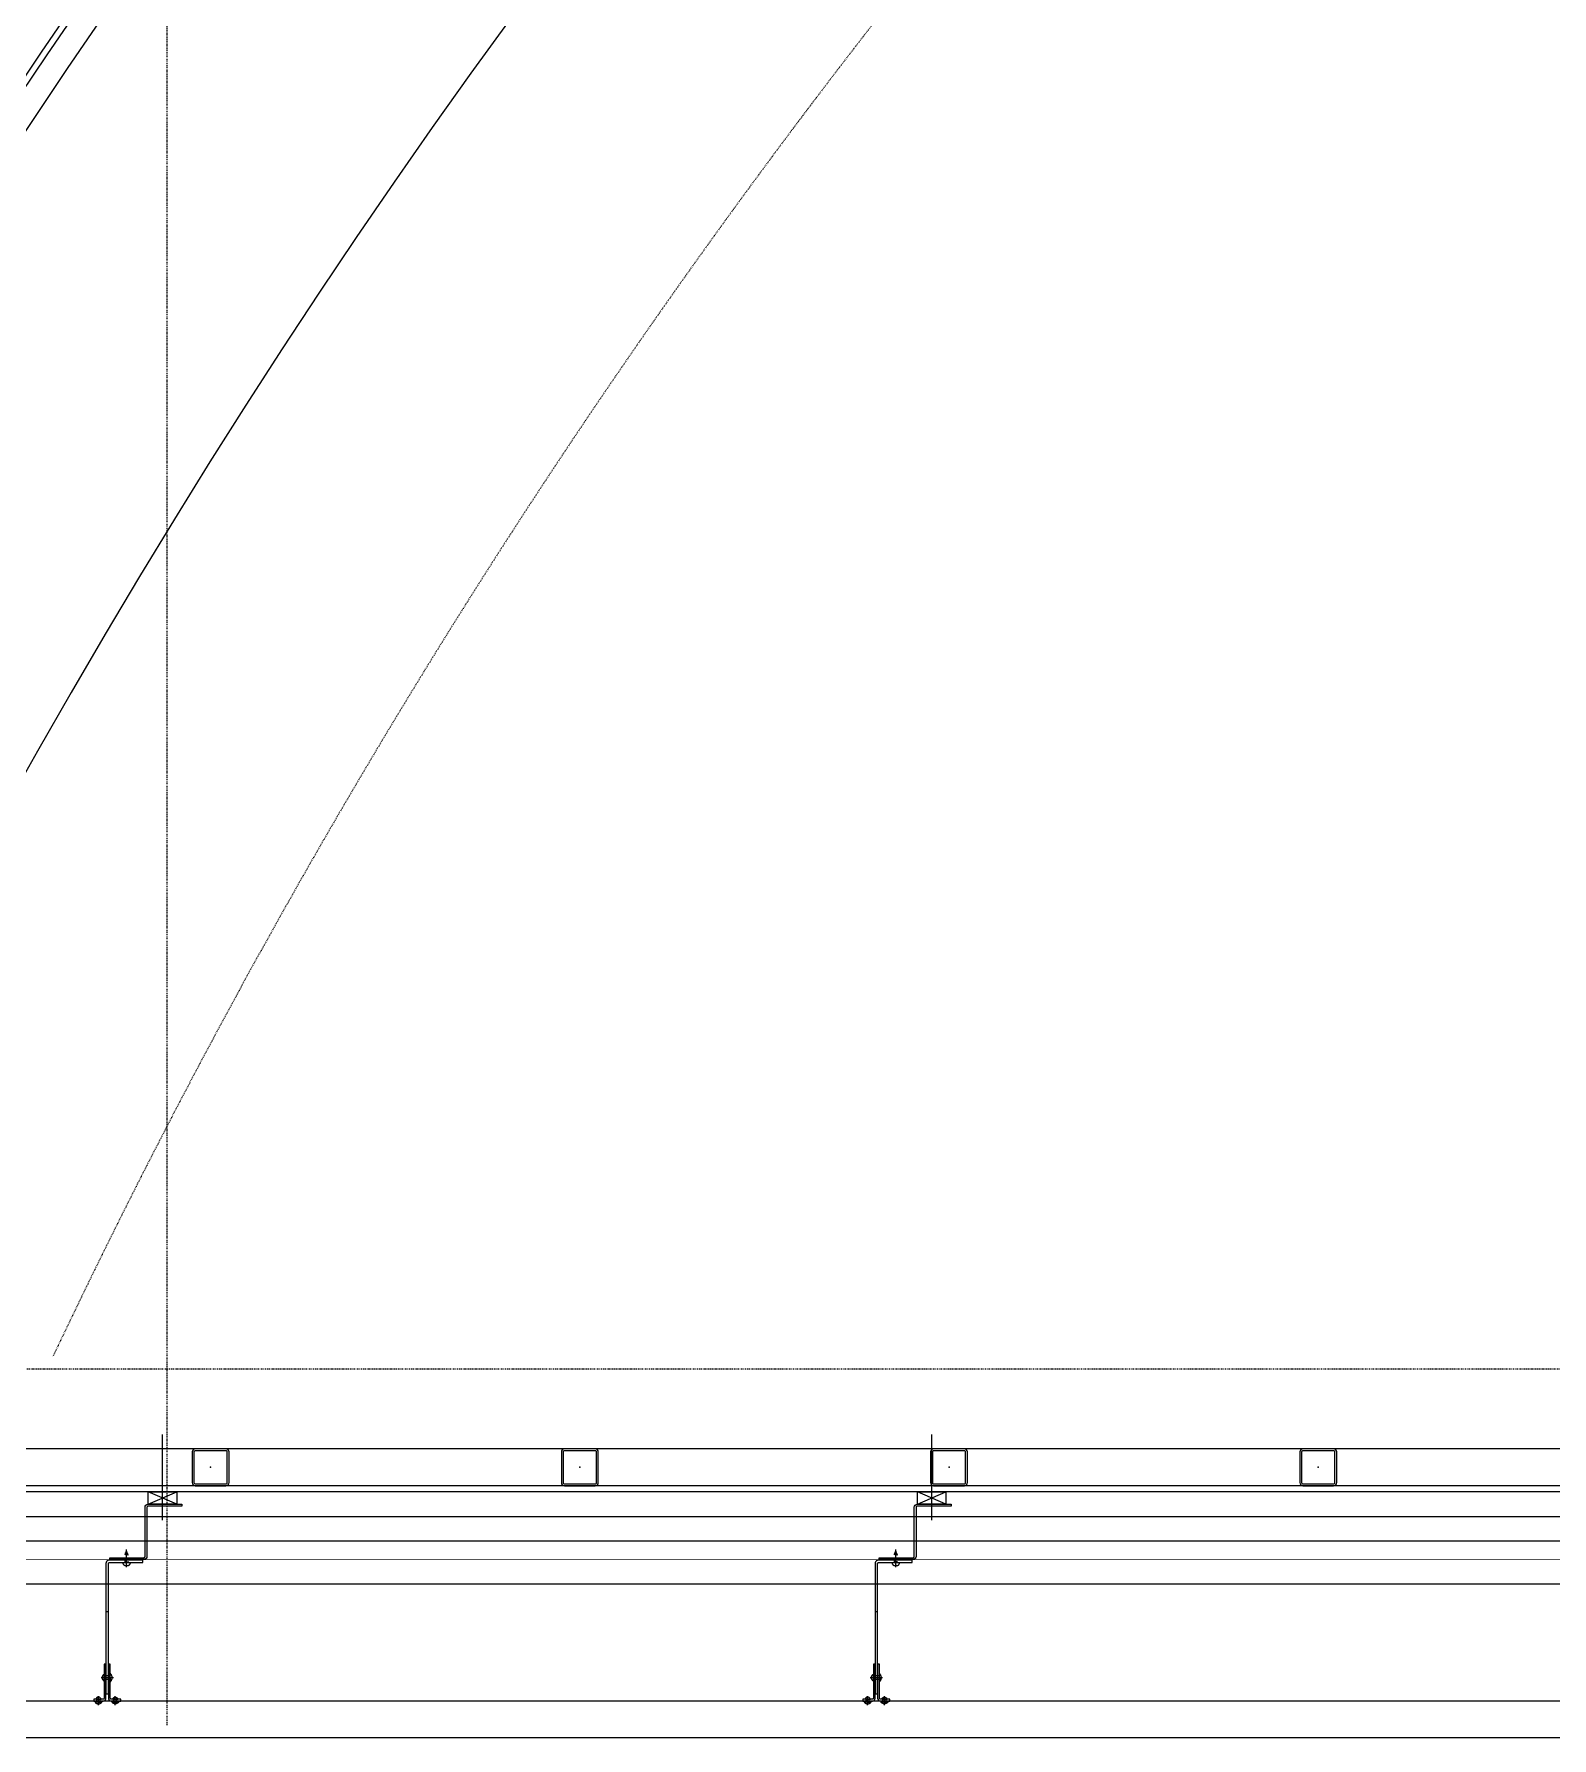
# Model space of a CAD drawing. Extents: x -1439 to 23780, y -1362 to 4476.
# Drawn here: x 15600.6 to 15847.3, y 285 to 562 of the extents above; entities that cross this region are included whole.
import ezdxf

# ---------------------------------------------------------------- set-up
doc = ezdxf.new("R2010")
doc.units = 0
doc.header["$MEASUREMENT"] = 0
for name, pattern in [('Audi$0$DASHDOT2', [0.5, 0.25, -0.125, 0, -0.125]), ('Audi$0$DOT2', [0.125, 0, -0.125]), ('Audi$0$HIDDEN', [0.375, 0.25, -0.125])]:
    doc.linetypes.add(name, pattern=pattern)
doc.layers.get('0').update_dxf_attribs({"color": 9, "lineweight": 9})
for name, color, linetype, lineweight in [('Audi$0$06C', 8, 'Continuous', 9), ('Audi$0$06D', 8, 'Continuous', 9), ('Audi$0$10', 8, 'Continuous', 9), ('Audi$0$11', 8, 'Continuous', 9), ('Audi$0$20', 8, 'Audi$0$DOT2', 9), ('Audi$0$21', 8, 'Continuous', 9), ('Audi$0$24', 8, 'Audi$0$DASHDOT2', 9), ('Audi$0$33', 8, 'Audi$0$BATTING', 9), ('Audi$0$35', 8, 'Continuous', 9)]:
    doc.layers.add(name, color=color, linetype=linetype, lineweight=lineweight)
doc.linetypes.add('Audi$0$BATTING', pattern='A,0.0001,-0.1,[134,ltypeshp.shx,S=0.1,R=0,X=-0.1,Y=0],-0.2,[134,ltypeshp.shx,S=0.1,R=180,X=0.1,Y=0],-0.1', length=0.4001)

# ---------------------------------------------------------------- blocks, each defined once
blk = doc.blocks.new('Audi$0$P-AKS_AUDI')
at = {"layer": 'Audi$0$21', "linetype": 'Audi$0$DASHDOT2'}
blk.add_lwpolyline([(-990.27, -2497.9), (-990.27, -246.25)], dxfattribs=at)
at = {"layer": 'Audi$0$24'}
blk.add_lwpolyline([(-3840, -2440), (360, -2440)], dxfattribs=at)
blk = doc.blocks.new('Audi$0$p- alum kaplama profil')
at = {"lineweight": 13}
blk.add_lwpolyline([(7.12, 12.59), (7.12, 26.49)], dxfattribs=at)
at = {"lineweight": 5}
blk.add_lwpolyline([(9.44, 15.16), (4.79, 15.16), (4.79, 17.16), (9.44, 17.16)], close=True, dxfattribs=at)
for points in [[(4.79, 15.16), (9.44, 17.16)], [(9.44, 15.16), (4.79, 17.16)]]:
    blk.add_lwpolyline(points, dxfattribs=at)
at = {"lineweight": 18}
blk.add_lwpolyline([(4.09, 6.16), (-1.41, 6.16), (-1.41, 6.46), (4.09, 6.46, 0.414214), (4.29, 6.66), (4.29, 14.66, -0.414214), (4.79, 15.16), (10.29, 15.16), (10.29, 14.86), (4.79, 14.86, 0.414214), (4.59, 14.66), (4.59, 6.66, -0.414214)], format="xyb", close=True, dxfattribs=at)
blk.add_lwpolyline([(-2.06, 5.56), (-2.06, -2.34), (-2.06, -15.69), (-1.66, -15.69), (-1.66, -2.34), (-1.66, 5.56), (-1.66, 5.56), (-1.66, 5.57), (-1.66, 5.57), (-1.66, 5.58), (-1.66, 5.58), (-1.65, 5.59), (-1.65, 5.59), (-1.65, 5.59), (-1.65, 5.6), (-1.65, 5.6), (-1.64, 5.61), (-1.64, 5.61), (-1.64, 5.62), (-1.64, 5.62), (-1.63, 5.62), (-1.63, 5.63), (-1.63, 5.63), (-1.62, 5.63), (-1.62, 5.64), (-1.61, 5.64), (-1.61, 5.64), (-1.61, 5.64), (-1.6, 5.65), (-1.6, 5.65), (-1.59, 5.65), (-1.59, 5.65), (-1.58, 5.65), (-1.58, 5.65), (-1.57, 5.66), (-1.57, 5.66), (-1.56, 5.66), (-1.56, 5.66), (3.94, 5.66), (3.94, 6.06), (-1.56, 6.06), (-1.58, 6.06), (-1.61, 6.05), (-1.63, 6.05), (-1.66, 6.05), (-1.68, 6.04), (-1.7, 6.03), (-1.73, 6.03), (-1.75, 6.02), (-1.77, 6.01), (-1.79, 6), (-1.82, 5.99), (-1.84, 5.97), (-1.86, 5.96), (-1.88, 5.94), (-1.89, 5.93), (-1.91, 5.91), (-1.93, 5.89), (-1.95, 5.87), (-1.96, 5.85), (-1.97, 5.83), (-1.99, 5.81), (-2, 5.79), (-2.01, 5.77), (-2.02, 5.75), (-2.03, 5.72), (-2.04, 5.7), (-2.04, 5.68), (-2.05, 5.65), (-2.05, 5.63), (-2.06, 5.61), (-2.06, 5.58)], close=True)
blk.add_lwpolyline([(-1.66, -2.34), (-2.06, -2.34)])
for points in [[(-2.36, -10.84), (-2.36, -16.39), (-2.36, -16.39, -0.414214), (-2.51, -16.54), (-2.51, -16.54), (-4.06, -16.54), (-4.06, -16.84), (-2.51, -16.84), (-2.51, -16.84, 0.414214), (-2.06, -16.39), (-2.06, -10.84)], [(-1.36, -10.84), (-1.66, -10.84), (-1.66, -16.39, 0.414214), (-1.21, -16.84), (-1.21, -16.84), (0.34, -16.84), (0.34, -16.54), (-1.21, -16.54), (-1.21, -16.54, -0.414214), (-1.36, -16.39), (-1.36, -16.39)]]:
    blk.add_lwpolyline(points, format="xyb", close=True)
for points in [[(0.67, 5.66, -10), (1.91, 5.66, -10)], [(0.67, 5.66, -10), (0.67, 5.64, -10), (0.67, 5.62, -10), (0.67, 5.6, -10), (0.68, 5.58, -10), (0.68, 5.56, -10), (0.69, 5.54, -10), (0.69, 5.52, -10), (0.7, 5.5, -10), (0.7, 5.48, -10), (0.71, 5.46, -10), (0.72, 5.45, -10), (0.73, 5.43, -10), (0.74, 5.41, -10), (0.75, 5.4, -10), (0.76, 5.38, -10), (0.77, 5.36, -10), (0.79, 5.35, -10), (0.8, 5.33, -10), (0.81, 5.32, -10), (0.83, 5.31, -10), (0.84, 5.29, -10), (0.86, 5.28, -10), (0.87, 5.27, -10), (0.89, 5.26, -10), (0.91, 5.25, -10), (0.92, 5.24, -10), (0.94, 5.23, -10), (0.96, 5.22, -10), (0.98, 5.21, -10), (1, 5.21, -10), (1.02, 5.2, -10), (1.03, 5.2, -10)], [(0.96, 5.66, -10), (0.97, 5.66, -10), (0.97, 5.66, -10), (0.97, 5.66, -10), (0.98, 5.66, -10), (0.98, 5.66, -10), (0.99, 5.66, -10), (0.99, 5.66, -10), (1, 5.66, -10), (1, 5.67, -10), (1, 5.67, -10), (1.01, 5.67, -10), (1.01, 5.67, -10), (1.01, 5.67, -10), (1.02, 5.68, -10), (1.02, 5.68, -10), (1.02, 5.68, -10), (1.03, 5.69, -10), (1.03, 5.69, -10), (1.03, 5.69, -10), (1.04, 5.7, -10), (1.04, 5.7, -10), (1.04, 5.7, -10), (1.04, 5.71, -10), (1.04, 5.71, -10), (1.05, 5.72, -10), (1.05, 5.72, -10), (1.05, 5.72, -10), (1.05, 5.73, -10), (1.05, 5.73, -10), (1.05, 5.74, -10), (1.05, 5.74, -10), (1.05, 5.75, -10)], [(1.61, 6.87, -10), (0.98, 6.96, -10)], [(1.33, 5.85, -10), (0.98, 5.88, -10)], [(1.56, 7.05, -10), (1.02, 7.13, -10)], [(1.05, 6.91, -10), (1.29, 7.56, -10)], [(1.05, 5.83, -10), (1.05, 6.01, -10)], [(1.05, 5.75, -10), (1.05, 5.83, -10)], [(1.29, 4.93, -10), (1.29, 7.8, -10)], [(1.53, 6.82, -10), (1.29, 7.56, -10)], [(1.29, 6.16, -10), (1.29, 6.26, -10)], [(1.53, 5.75, -10), (1.53, 5.92, -10)], [(1.53, 5.75, -10), (1.53, 5.74, -10), (1.53, 5.74, -10), (1.53, 5.73, -10), (1.53, 5.73, -10), (1.53, 5.72, -10), (1.54, 5.72, -10), (1.54, 5.72, -10), (1.54, 5.71, -10), (1.54, 5.71, -10), (1.54, 5.7, -10), (1.54, 5.7, -10), (1.55, 5.7, -10), (1.55, 5.69, -10), (1.55, 5.69, -10), (1.55, 5.69, -10), (1.56, 5.68, -10), (1.56, 5.68, -10), (1.56, 5.68, -10), (1.57, 5.67, -10), (1.57, 5.67, -10), (1.58, 5.67, -10), (1.58, 5.67, -10), (1.58, 5.67, -10), (1.59, 5.66, -10), (1.59, 5.66, -10), (1.6, 5.66, -10), (1.6, 5.66, -10), (1.6, 5.66, -10), (1.61, 5.66, -10), (1.61, 5.66, -10), (1.62, 5.66, -10), (1.62, 5.66, -10)], [(1.55, 5.2, -10), (1.57, 5.2, -10), (1.59, 5.21, -10), (1.6, 5.21, -10), (1.62, 5.22, -10), (1.64, 5.23, -10), (1.66, 5.24, -10), (1.68, 5.25, -10), (1.69, 5.26, -10), (1.71, 5.27, -10), (1.73, 5.28, -10), (1.74, 5.29, -10), (1.76, 5.31, -10), (1.77, 5.32, -10), (1.78, 5.33, -10), (1.8, 5.35, -10), (1.81, 5.36, -10), (1.82, 5.38, -10), (1.83, 5.4, -10), (1.84, 5.41, -10), (1.85, 5.43, -10), (1.86, 5.45, -10), (1.87, 5.46, -10), (1.88, 5.48, -10), (1.89, 5.5, -10), (1.89, 5.52, -10), (1.9, 5.54, -10), (1.9, 5.56, -10), (1.9, 5.58, -10), (1.91, 5.6, -10), (1.91, 5.62, -10), (1.91, 5.64, -10), (1.91, 5.66, -10)], [(1.03, 5.2, -10), (1.04, 5.2, -10), (1.05, 5.19, -10), (1.05, 5.19, -10), (1.06, 5.19, -10), (1.06, 5.19, -10), (1.07, 5.19, -10), (1.07, 5.19, -10), (1.08, 5.19, -10), (1.08, 5.19, -10), (1.09, 5.19, -10), (1.09, 5.18, -10), (1.1, 5.18, -10), (1.1, 5.18, -10), (1.11, 5.18, -10), (1.11, 5.18, -10), (1.12, 5.18, -10), (1.12, 5.18, -10), (1.13, 5.18, -10), (1.13, 5.18, -10), (1.14, 5.18, -10), (1.15, 5.18, -10), (1.15, 5.18, -10), (1.16, 5.17, -10), (1.16, 5.17, -10), (1.17, 5.17, -10), (1.17, 5.17, -10), (1.18, 5.17, -10), (1.18, 5.17, -10), (1.19, 5.17, -10), (1.19, 5.17, -10), (1.2, 5.17, -10), (1.2, 5.17, -10)], [(1.2, 5.17, -10), (1.2, 5.2, -10)], [(1.38, 5.2, -10), (1.2, 5.2, -10)], [(1.38, 5.17, -10), (1.38, 5.2, -10)], [(1.38, 5.17, -10), (1.38, 5.17, -10), (1.39, 5.17, -10), (1.39, 5.17, -10), (1.4, 5.17, -10), (1.41, 5.17, -10), (1.41, 5.17, -10), (1.42, 5.17, -10), (1.42, 5.17, -10), (1.43, 5.17, -10), (1.43, 5.18, -10), (1.44, 5.18, -10), (1.44, 5.18, -10), (1.45, 5.18, -10), (1.45, 5.18, -10), (1.46, 5.18, -10), (1.46, 5.18, -10), (1.47, 5.18, -10), (1.47, 5.18, -10), (1.48, 5.18, -10), (1.48, 5.18, -10), (1.49, 5.18, -10), (1.5, 5.19, -10), (1.5, 5.19, -10), (1.51, 5.19, -10), (1.51, 5.19, -10), (1.52, 5.19, -10), (1.52, 5.19, -10), (1.53, 5.19, -10), (1.53, 5.19, -10), (1.54, 5.19, -10), (1.54, 5.2, -10), (1.55, 5.2, -10)], [(-2.86, -13.04, 0), (-0.86, -13.04, 0)], [(-2.36, -12.52, 0), (-2.4, -12.53, 0), (-2.43, -12.56, 0), (-2.47, -12.58, 0), (-2.5, -12.6, 0), (-2.53, -12.63, 0), (-2.56, -12.66, 0), (-2.59, -12.69, 0), (-2.61, -12.73, 0), (-2.63, -12.76, 0), (-2.65, -12.8, 0), (-2.67, -12.84, 0), (-2.68, -12.88, 0), (-2.69, -12.92, 0), (-2.7, -12.96, 0), (-2.71, -13, 0), (-2.71, -13.04, 0), (-2.71, -13.08, 0), (-2.7, -13.13, 0), (-2.69, -13.17, 0), (-2.68, -13.21, 0), (-2.67, -13.25, 0), (-2.65, -13.28, 0), (-2.63, -13.32, 0), (-2.61, -13.36, 0), (-2.59, -13.39, 0), (-2.56, -13.42, 0), (-2.53, -13.45, 0), (-2.5, -13.48, 0), (-2.47, -13.51, 0), (-2.43, -13.53, 0), (-2.4, -13.55, 0), (-2.36, -13.57, 0)], [(-2.36, -13.04, 0), (-2.36, -12.52, 0)], [(-2.36, -13.04, 0), (-2.36, -12.73, 0)], [(-2.36, -12.73, 0), (-2.36, -13.04, 0)], [(-1.36, -12.73, 0), (-2.36, -12.73, 0)], [(-2.36, -13.04, 0), (-2.36, -13.36, 0)], [(-2.36, -13.04, 0), (-2.36, -13.57, 0)], [(-2.36, -13.36, 0), (-2.36, -13.04, 0)], [(-1.36, -13.36, 0), (-2.36, -13.36, 0)], [(-1.36, -13.04, 0), (-1.36, -12.37, 0)], [(-1.36, -13.72, 0), (-1.32, -13.68, 0), (-1.29, -13.65, 0), (-1.26, -13.61, 0), (-1.23, -13.58, 0), (-1.2, -13.54, 0), (-1.18, -13.5, 0), (-1.16, -13.45, 0), (-1.14, -13.41, 0), (-1.12, -13.37, 0), (-1.1, -13.32, 0), (-1.09, -13.28, 0), (-1.08, -13.23, 0), (-1.07, -13.18, 0), (-1.06, -13.14, 0), (-1.06, -13.09, 0), (-1.06, -13.04, 0), (-1.06, -12.99, 0), (-1.06, -12.95, 0), (-1.07, -12.9, 0), (-1.08, -12.85, 0), (-1.09, -12.81, 0), (-1.1, -12.76, 0), (-1.12, -12.72, 0), (-1.14, -12.67, 0), (-1.16, -12.63, 0), (-1.18, -12.59, 0), (-1.2, -12.55, 0), (-1.23, -12.51, 0), (-1.26, -12.47, 0), (-1.29, -12.43, 0), (-1.32, -12.4, 0), (-1.36, -12.37, 0)], [(-1.36, -13.04, 0), (-1.36, -13.72, 0)], [(-2.85, -16.54, 0), (-2.86, -16.51, 0), (-2.87, -16.47, 0), (-2.89, -16.44, 0), (-2.91, -16.41, 0), (-2.93, -16.38, 0), (-2.96, -16.35, 0), (-2.98, -16.33, 0), (-3.01, -16.31, 0), (-3.04, -16.29, 0), (-3.07, -16.27, 0), (-3.11, -16.25, 0), (-3.14, -16.24, 0), (-3.18, -16.23, 0), (-3.21, -16.22, 0), (-3.25, -16.22, 0), (-3.29, -16.22, 0), (-3.32, -16.22, 0), (-3.36, -16.22, 0), (-3.39, -16.23, 0), (-3.43, -16.24, 0), (-3.46, -16.25, 0), (-3.5, -16.27, 0), (-3.53, -16.29, 0), (-3.56, -16.31, 0), (-3.59, -16.33, 0), (-3.61, -16.35, 0), (-3.64, -16.38, 0), (-3.66, -16.41, 0), (-3.68, -16.44, 0), (-3.7, -16.47, 0), (-3.71, -16.51, 0), (-3.73, -16.54, 0)], [(-3.29, -16.54, 0), (-3.73, -16.54, 0)], [(-3.29, -16.54, 0), (-3.55, -16.54, 0)], [(-3.55, -16.54, 0), (-3.29, -16.54, 0)], [(-3.55, -17.04, 0), (-3.55, -16.54, 0)], [(-3.29, -17.54, 0), (-3.29, -16.04, 0)], [(-3.29, -16.54, 0), (-2.85, -16.54, 0)], [(-3.29, -16.54, 0), (-3.03, -16.54, 0)], [(-3.03, -16.54, 0), (-3.29, -16.54, 0)], [(-3.03, -17.04, 0), (-3.03, -16.54, 0)], [(-1, -16.54, 0), (-0.98, -16.51, 0), (-0.97, -16.47, 0), (-0.95, -16.44, 0), (-0.93, -16.41, 0), (-0.91, -16.38, 0), (-0.88, -16.35, 0), (-0.86, -16.33, 0), (-0.83, -16.31, 0), (-0.8, -16.29, 0), (-0.77, -16.27, 0), (-0.73, -16.25, 0), (-0.7, -16.24, 0), (-0.66, -16.23, 0), (-0.63, -16.22, 0), (-0.59, -16.22, 0), (-0.56, -16.22, 0), (-0.52, -16.22, 0), (-0.48, -16.22, 0), (-0.45, -16.23, 0), (-0.41, -16.24, 0), (-0.38, -16.25, 0), (-0.34, -16.27, 0), (-0.31, -16.29, 0), (-0.28, -16.31, 0), (-0.25, -16.33, 0), (-0.23, -16.35, 0), (-0.2, -16.38, 0), (-0.18, -16.41, 0), (-0.16, -16.44, 0), (-0.14, -16.47, 0), (-0.13, -16.51, 0), (-0.12, -16.54, 0)], [(-0.56, -16.54, 0), (-1, -16.54, 0)], [(-0.56, -16.54, 0), (-0.82, -16.54, 0)], [(-0.82, -16.54, 0), (-0.56, -16.54, 0)], [(-0.82, -17.04, 0), (-0.82, -16.54, 0)], [(-0.56, -17.54, 0), (-0.56, -16.04, 0)], [(-0.56, -16.54, 0), (-0.3, -16.54, 0)], [(-0.56, -16.54, 0), (-0.12, -16.54, 0)], [(-0.3, -16.54, 0), (-0.56, -16.54, 0)], [(-0.3, -17.04, 0), (-0.3, -16.54, 0)], [(-3.84, -17.04, 0), (-3.81, -17.07, 0), (-3.78, -17.1, 0), (-3.75, -17.12, 0), (-3.72, -17.15, 0), (-3.69, -17.17, 0), (-3.66, -17.19, 0), (-3.62, -17.21, 0), (-3.59, -17.23, 0), (-3.55, -17.24, 0), (-3.52, -17.26, 0), (-3.48, -17.27, 0), (-3.44, -17.28, 0), (-3.4, -17.28, 0), (-3.36, -17.29, 0), (-3.32, -17.29, 0), (-3.29, -17.29, 0), (-3.25, -17.29, 0), (-3.21, -17.29, 0), (-3.17, -17.28, 0), (-3.13, -17.28, 0), (-3.09, -17.27, 0), (-3.06, -17.26, 0), (-3.02, -17.24, 0), (-2.98, -17.23, 0), (-2.95, -17.21, 0), (-2.91, -17.19, 0), (-2.88, -17.17, 0), (-2.85, -17.15, 0), (-2.82, -17.12, 0), (-2.79, -17.1, 0), (-2.76, -17.07, 0), (-2.73, -17.04, 0)], [(-3.29, -17.04, 0), (-3.84, -17.04, 0)], [(-3.29, -17.04, 0), (-2.73, -17.04, 0)], [(-0.56, -17.04, 0), (-1.11, -17.04, 0)], [(0, -17.04, 0), (-0.03, -17.07, 0), (-0.06, -17.1, 0), (-0.09, -17.12, 0), (-0.12, -17.15, 0), (-0.15, -17.17, 0), (-0.18, -17.19, 0), (-0.22, -17.21, 0), (-0.25, -17.23, 0), (-0.29, -17.24, 0), (-0.33, -17.26, 0), (-0.36, -17.27, 0), (-0.4, -17.28, 0), (-0.44, -17.28, 0), (-0.48, -17.29, 0), (-0.52, -17.29, 0), (-0.56, -17.29, 0), (-0.59, -17.29, 0), (-0.63, -17.29, 0), (-0.67, -17.28, 0), (-0.71, -17.28, 0), (-0.75, -17.27, 0), (-0.79, -17.26, 0), (-0.82, -17.24, 0), (-0.86, -17.23, 0), (-0.89, -17.21, 0), (-0.93, -17.19, 0), (-0.96, -17.17, 0), (-0.99, -17.15, 0), (-1.02, -17.12, 0), (-1.05, -17.1, 0), (-1.08, -17.07, 0), (-1.11, -17.04, 0)], [(-0.56, -17.04, 0), (0, -17.04, 0)]]:
    blk.add_polyline3d(points)
blk = doc.blocks.new('Audi$0$prf-60x60')
for points in [[(-2.5, -6), (2.5, -6, 0.414214), (3, -5.5), (3, -0.5, 0.414214), (2.5, 0), (-2.5, 0, 0.414214), (-3, -0.5), (-3, -5.5, 0.414214)], [(-2.5, -5.7), (2.5, -5.7, 0.414214), (2.7, -5.5), (2.7, -0.5, 0.414214), (2.5, -0.3), (-2.5, -0.3, 0.414214), (-2.7, -0.5), (-2.7, -5.5, 0.414214)]]:
    blk.add_lwpolyline(points, format="xyb", close=True)
at = {"color": 252}
blk.add_point((0, -3), dxfattribs=at)
blk = doc.blocks.new('Audi$0$p-2. kat planı')
at = {"layer": 'Audi$0$06C'}
blk.add_lwpolyline([(16712.5, 1117.68), (16712.5, 1117.68), (16712.5, 285), (15479.12, 285)], dxfattribs=at)
at = {"layer": 'Audi$0$06D'}
for points in [[(16680.5, 1117.38), (16680.5, 317), (15479.12, 317)], [(16687.5, 1117.38), (16687.5, 1117.38), (16687.5, 310), (15479.42, 310)], [(16665.5, 1098.5), (16665.5, 332), (15506.3, 332)]]:
    blk.add_lwpolyline(points, dxfattribs=at)
blk.add_arc((16652.5, -149.03), 1262.01, 90.03992, 157.85268, dxfattribs=at)
at = {"layer": 'Audi$0$10'}
for points, const_width in [([(16706.5, 1117.68), (16706.5, 291), (15479.12, 291)], 0.2), ([(16683.5, 1117.38), (16683.5, 314), (15479.12, 314)], 0.1)]:
    blk.add_lwpolyline(points, dxfattribs=dict(at, const_width=const_width))
at = {"layer": 'Audi$0$11'}
for points in [[(16671.5, 1109.38), (16671.5, 326), (15498.8, 326)], [(16672.5, 1109.38), (16672.5, 325), (15498.8, 325)]]:
    blk.add_lwpolyline(points, dxfattribs=at)
for radius, start, end in [(1267.01, 90, 157.87108), (1266.01, 90.03992, 157.85268)]:
    blk.add_arc((16652.5, -149.03), radius, start, end, dxfattribs=at)
at = {"layer": 'Audi$0$33', "ltscale": 0.4}
blk.add_lwpolyline([(15487.42, 320.98), (16676.53, 321.02), (16676.5, 1107.83), (16676.5, 1107.83)], dxfattribs=at)
at = {"layer": 'Audi$0$10'}
for p in [(15614.36, 307.84), (15739.36, 307.84)]:
    blk.add_blockref('Audi$0$p- alum kaplama profil', p, dxfattribs=at)
at = {"layer": 'Audi$0$10', "rotation": 270}
for p in [(15632.3, 329), (15692.3, 329), (15752.3, 329), (15812.3, 329)]:
    blk.add_blockref('Audi$0$prf-60x60', p, dxfattribs=at)
at = {"layer": 'Audi$0$24'}
blk.add_blockref('Audi$0$P-AKS_AUDI', (16612.5, 2785), dxfattribs=at)

msp = doc.modelspace()

# ---------------------------------------------------------------- linework, layer by layer
at = {"layer": 'Audi$0$20', "linetype": 'Audi$0$HIDDEN', "lineweight": 0}
msp.add_lwpolyline([(15413.15, 347.65, -0.306499), (16652.5, 1186.14, -0.306499)], format="xyb", dxfattribs=at)
at = {"layer": 'Audi$0$20'}
msp.add_arc((16652.5, -149.03), 1160.21, 90.09877, 154.68884, dxfattribs=at)
at = {"layer": 'Audi$0$35'}
msp.add_arc((16652.5, -149.03), 1207.73, 90.11753, 155.7506, dxfattribs=at)

# ---------------------------------------------------------------- block references
msp.add_blockref('Audi$0$p-2. kat planı', (0, 0))

doc.saveas('drawing.dxf')
